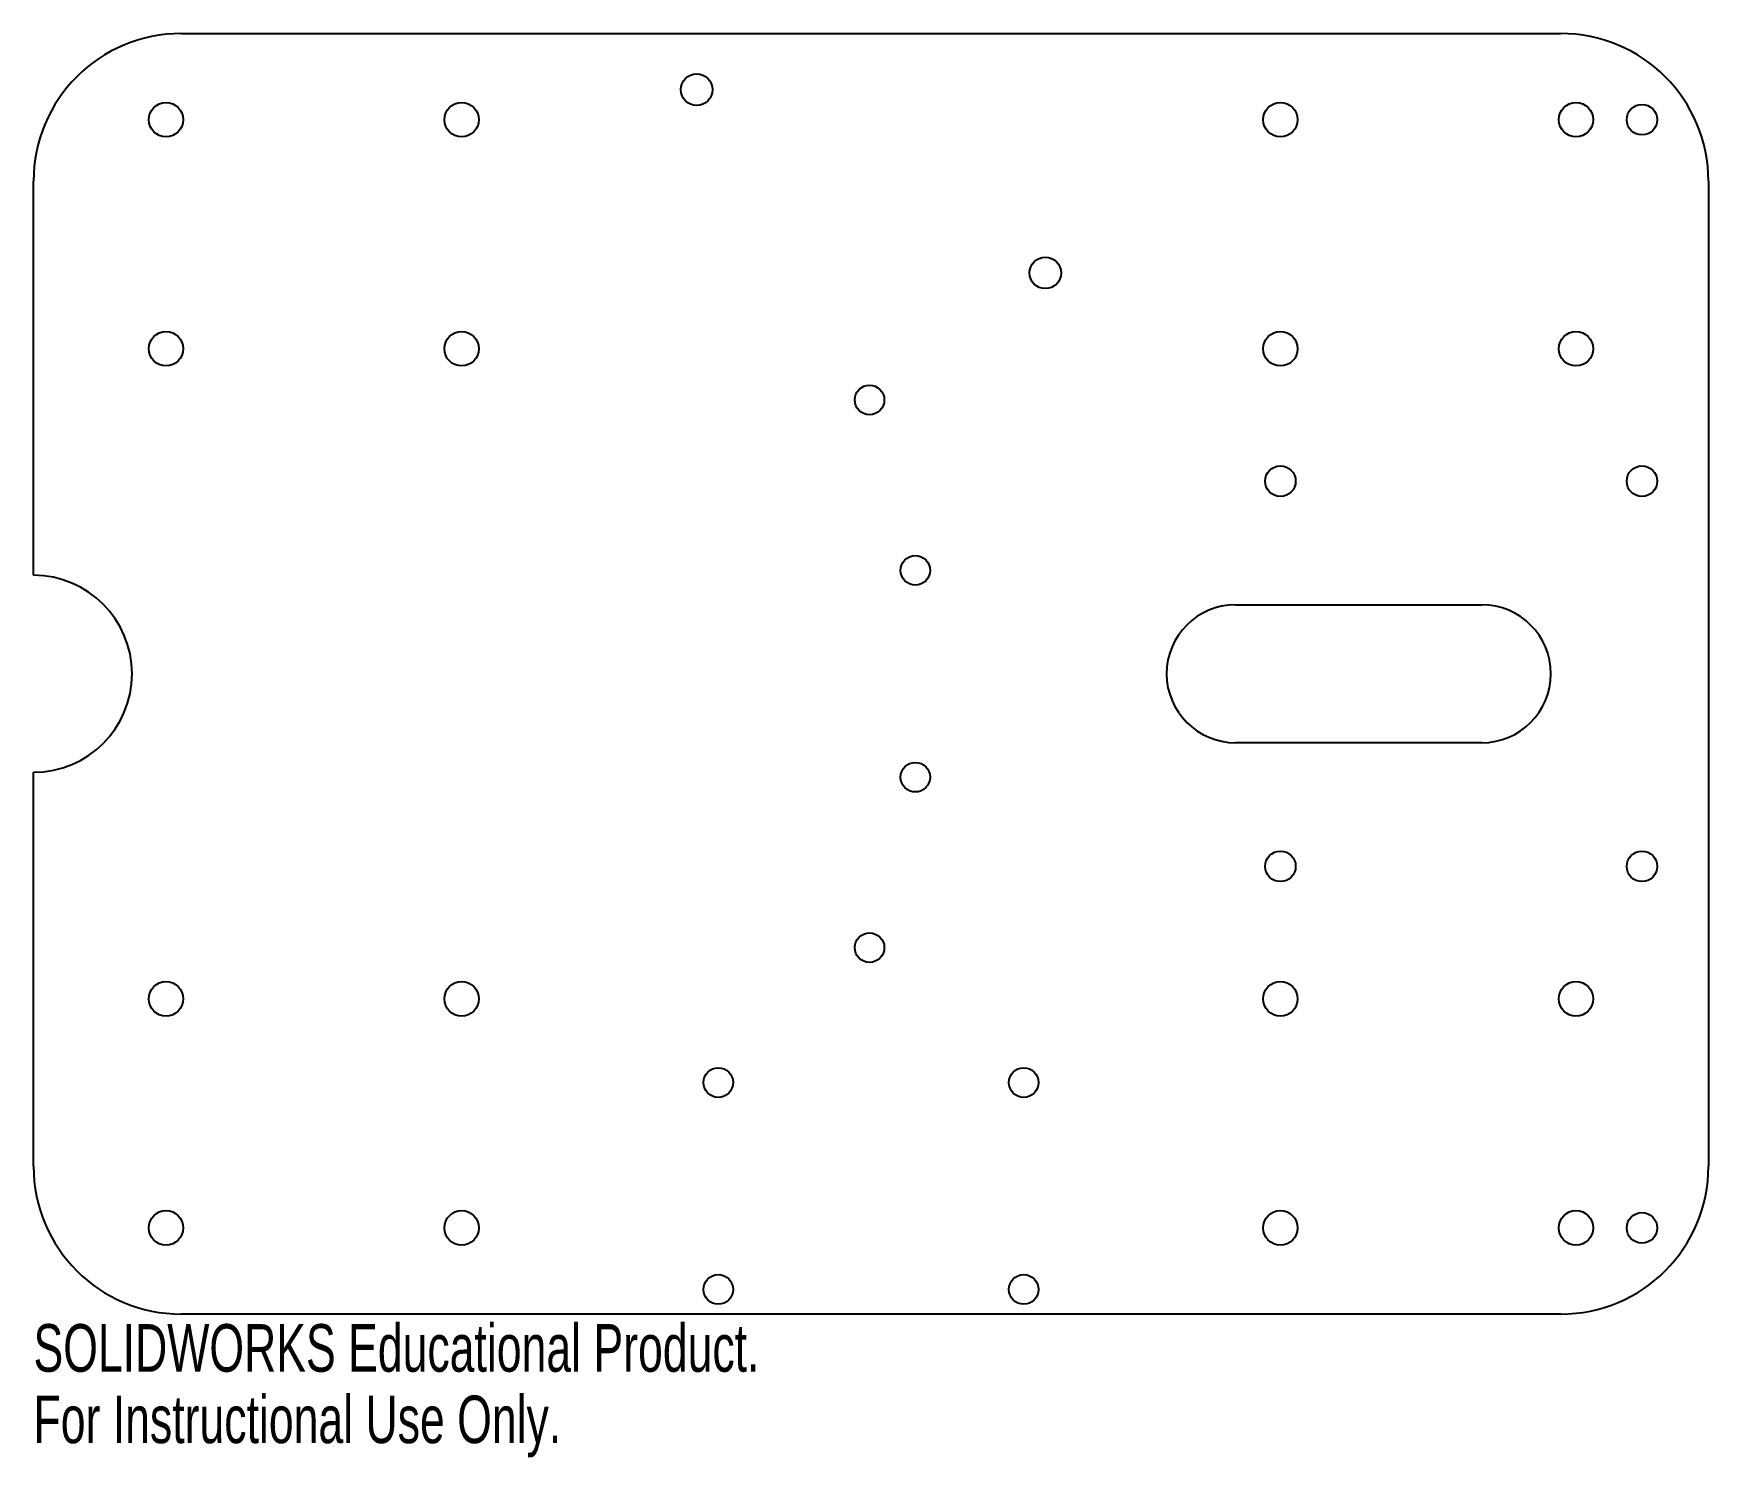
# Model space of a CAD drawing. Header units: millimetres. Extents: x -85 to 85, y -80 to 65.
import ezdxf

# ---------------------------------------------------------------- set-up
doc = ezdxf.new("R2010")
doc.units = ezdxf.units.MM
doc.styles.add('SLDTEXTSTYLE0', font='TXT', dxfattribs={"width": 0.7})

msp = doc.modelspace()

# ---------------------------------------------------------------- linework, layer by layer
at = {"color": 7, "linetype": 'Continuous', "lineweight": 25}
for p, q in [((-70, 65), (70, 65)), ((-85, 10), (-85, 50)), ((85, 50), (85, -50)), ((37, 7), (62, 7)), ((62, -7), (37, -7)), ((-85, -50), (-85, -10)), ((70, -65), (-70, -65))]:
    msp.add_line(p, q, dxfattribs=at)
for centre, radius in [((-17.7, 59.3), 1.6), ((-71.55, 56.25), 1.75), ((-41.55, 56.25), 1.75), ((41.55, 56.25), 1.75), ((71.55, 56.25), 1.75), ((78.25, 56.25), 1.55), ((17.7, 40.7), 1.6), ((-71.55, 33), 1.75), ((-41.55, 33), 1.75), ((41.55, 33), 1.75), ((71.55, 33), 1.75), ((-0.15, 27.8), 1.5), ((41.55, 19.55), 1.55), ((78.25, 19.55), 1.55), ((4.5, 10.5), 1.5), ((4.5, -10.5), 1.5), ((41.55, -19.55), 1.55), ((78.25, -19.55), 1.55), ((-0.15, -27.8), 1.5), ((-71.55, -33), 1.75), ((-41.55, -33), 1.75), ((41.55, -33), 1.75), ((71.55, -33), 1.75), ((-15.5, -41.5), 1.5), ((15.5, -41.5), 1.5), ((-71.55, -56.25), 1.75), ((-41.55, -56.25), 1.75), ((41.55, -56.25), 1.75), ((71.55, -56.25), 1.75), ((78.25, -56.25), 1.55), ((-15.5, -62.5), 1.5), ((15.5, -62.5), 1.5)]:
    msp.add_circle(centre, radius, dxfattribs=at)
for centre, radius, start, end in [((-70, 50), 15, 90, 180), ((70, 50), 15, 0, 90), ((-85, 0), 10, 270, 90), ((37, 0), 7, 90, 270), ((62, 0), 7, 270, 90), ((-70, -50), 15, 180, 270), ((70, -50), 15, 270, 0)]:
    msp.add_arc(centre, radius, start, end, dxfattribs=at)

# ---------------------------------------------------------------- texts
at = {"color": 7, "linetype": 'Continuous', "char_height": 4.8336, "attachment_point": 1, "style": 'SLDTEXTSTYLE0'}
for s, insert in [('SOLIDWORKS Educational Product.', (-85, -66.02)), ('For Instructional Use Only.', (-85, -73.27))]:
    msp.add_mtext(s, dxfattribs=dict(at, insert=insert))

doc.saveas('drawing.dxf')
